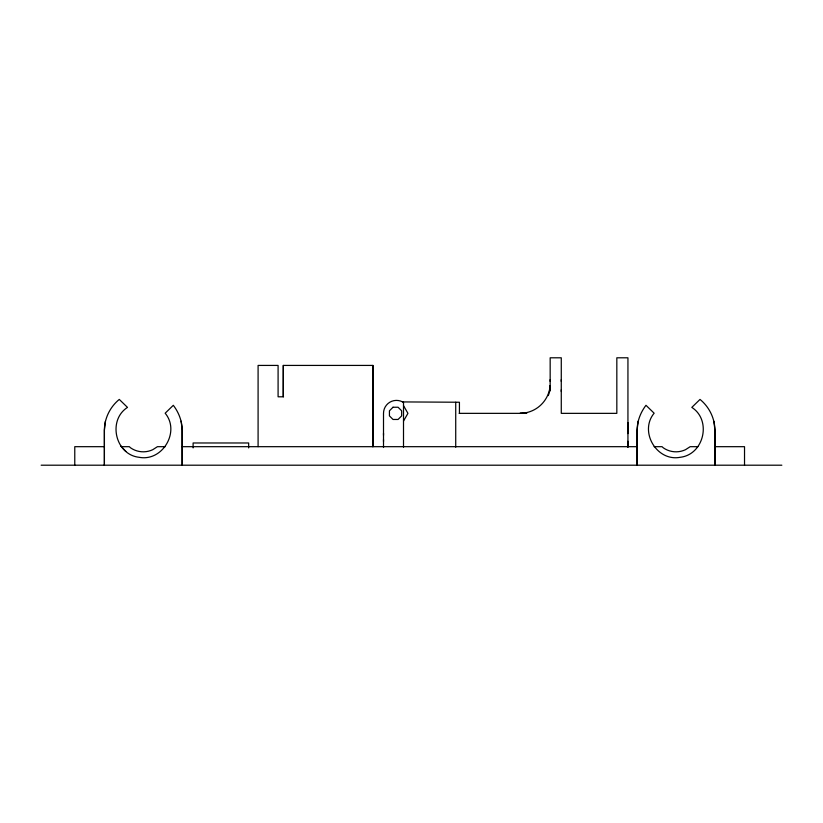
<?xml version="1.0" encoding="UTF-8"?>
<svg xmlns="http://www.w3.org/2000/svg" width="823" height="823" viewBox="0 0 823 823"><rect width="100%" height="100%" fill="white"/><g stroke="black" fill="none" stroke-linecap="round" stroke-linejoin="round"><path stroke-width="1.23" d="M283.277 365.422L283.277 396.799L283.338 365.422L372.901 365.422L372.901 446.683L372.901 365.422M383.508 441.591L383.508 439.513M383.508 435.336L383.508 433.258M526.483 413.074L519.941 413.352A30.328 30.328 0 0 0 550.165 385.576L550.165 390.709L550.165 357.799L561.276 357.799L561.276 413.352L616.828 413.352L616.828 357.799L627.939 357.799L627.939 447.301M550.165 381.388L550.165 379.65M561.276 391.501L561.276 389.763M561.276 381.388L561.276 379.65M627.939 446.879L627.939 441.262M627.939 433.587L627.939 422.611M105.395 421.294L104.398 430.018L104.398 465.201L104.398 430.018C104.49 418.218 110.159 406.85 119.284 399.422L127.493 407.395C107.391 420.255 115.282 454.656 139.077 457.29C162.522 461.868 180.463 431.561 165.166 413.208L173.314 405.307C178.745 412.395 182.099 421.047 182.171 430.018L182.171 465.201L182.171 430.018L181.153 421.17M638.154 421.17L637.125 430.018L637.125 465.201L637.125 430.018C637.208 421.047 640.561 412.395 645.983 405.307L654.141 413.208C638.843 431.561 656.775 461.868 680.22 457.29C703.963 454.584 711.926 420.286 691.814 407.395L700.023 399.422C709.138 406.85 714.817 418.218 714.899 430.018L714.899 465.201L714.899 430.018L713.911 421.283M403.507 421.037L407.941 413.352L403.507 405.667M283.534 396.799L278.092 396.799L278.092 365.422L258.093 365.422L258.093 446.683M459.172 413.352L526.72 413.352M104.439 446.683L74.77 446.683L74.77 465.201M121.372 446.683L129.314 446.683L130.62 447.866A22.221 22.221 0 0 0 152.759 449.697L157.44 446.683L165.207 446.683M182.13 446.683L637.177 446.683M654.1 446.683L662.042 446.683L663.348 447.866A22.221 22.221 0 0 0 685.497 449.697L690.178 446.683L697.894 446.683M714.858 446.683L744.527 446.683L744.527 465.201M41.15 465.201L781.85 465.201M402.581 401.922L459.429 402.241L459.429 413.352M125.898 451.446L120.909 446.159L122.267 447.609M455.726 402.241L455.726 447.208M403.507 402.241L403.507 447.208M383.508 447.496L383.508 413.352A12.962 12.962 0 0 1 402.581 401.922M248.659 447.918L248.659 442.98L193.107 442.98L193.107 447.918M550.165 385.576A27.879 27.879 0 0 1 548.293 395.596M393.013 407.241L389.433 410.821L389.433 415.882L393.013 419.463L398.075 419.463L401.655 415.882L401.655 410.821L398.075 407.241L393.013 407.241"/></g></svg>
